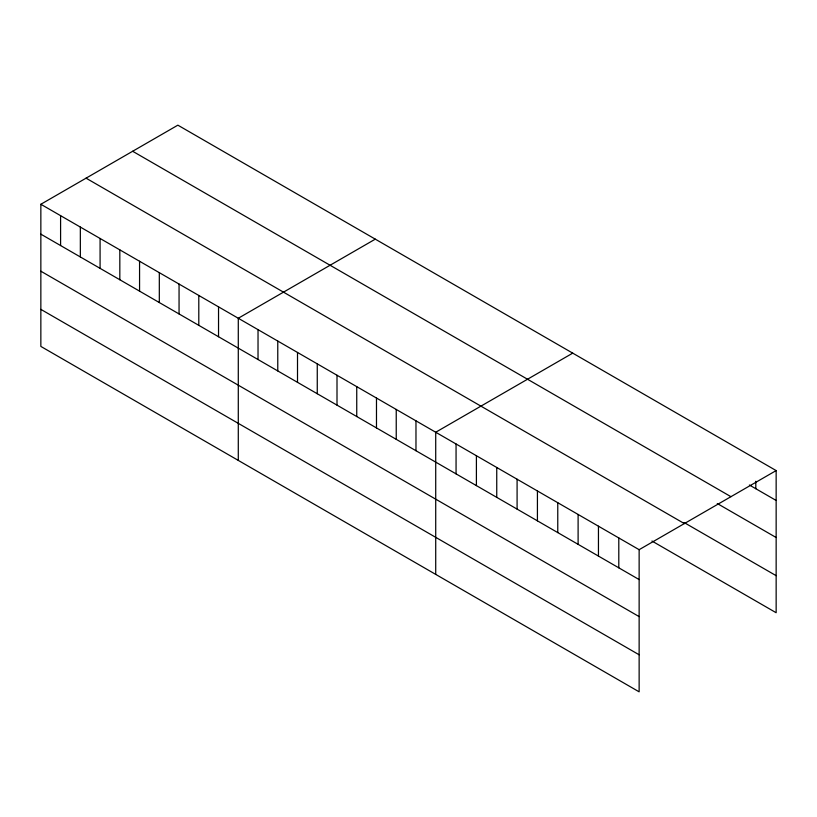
<?xml version="1.0" encoding="UTF-8"?>
<svg xmlns="http://www.w3.org/2000/svg" width="817" height="817" viewBox="0 0 817 817"><rect width="100%" height="100%" fill="white"/><g stroke="black" fill="none" stroke-linecap="round" stroke-linejoin="round"><path stroke-width="1.23" d="M40.85 204.27L639.139 549.688L639.139 691.836L40.85 346.418L40.85 204.27L177.861 125.164L776.15 470.582L776.15 612.73L651.956 541.028M375.299 239.146L238.288 318.252L238.288 460.41M572.737 353.138L435.716 432.244L435.716 574.392M639.139 549.688L776.15 470.582M749.383 485.012L776.15 500.464M132.65 151.268L730.939 496.685M717.265 503.517L776.15 537.515M684.074 522.523L776.15 575.679M86.061 178.167L684.35 523.585M40.85 234.152L639.139 579.57M40.85 271.203L639.139 616.61M40.85 309.367L639.139 654.785M755.807 481.244L755.807 488.719M618.796 537.943L618.796 567.825M598.452 526.199L598.452 556.081M578.109 514.455L578.109 544.336M557.766 502.71L557.766 532.592M537.423 490.966L537.423 520.848M517.09 479.222L517.09 509.103M496.746 467.477L496.746 497.359M476.403 455.733L476.403 485.615M456.06 443.988L456.06 473.87M415.976 420.847L415.976 450.729M396.235 409.45L396.235 439.321M376.484 398.042L376.484 427.924M356.743 386.645L356.743 416.527M337.002 375.248L337.002 405.13M317.262 363.851L317.262 393.733M297.511 352.454L297.511 382.336M277.77 341.057L277.77 370.938M258.029 329.66L258.029 359.531M218.537 306.855L218.537 336.737M198.797 295.458L198.797 325.34M179.056 284.061L179.056 313.942M159.315 272.664L159.315 302.545M139.564 261.266L139.564 291.138M119.823 249.859L119.823 279.741M100.082 238.462L100.082 268.344M80.342 227.065L80.342 256.947M60.591 215.668L60.591 245.549"/></g></svg>
